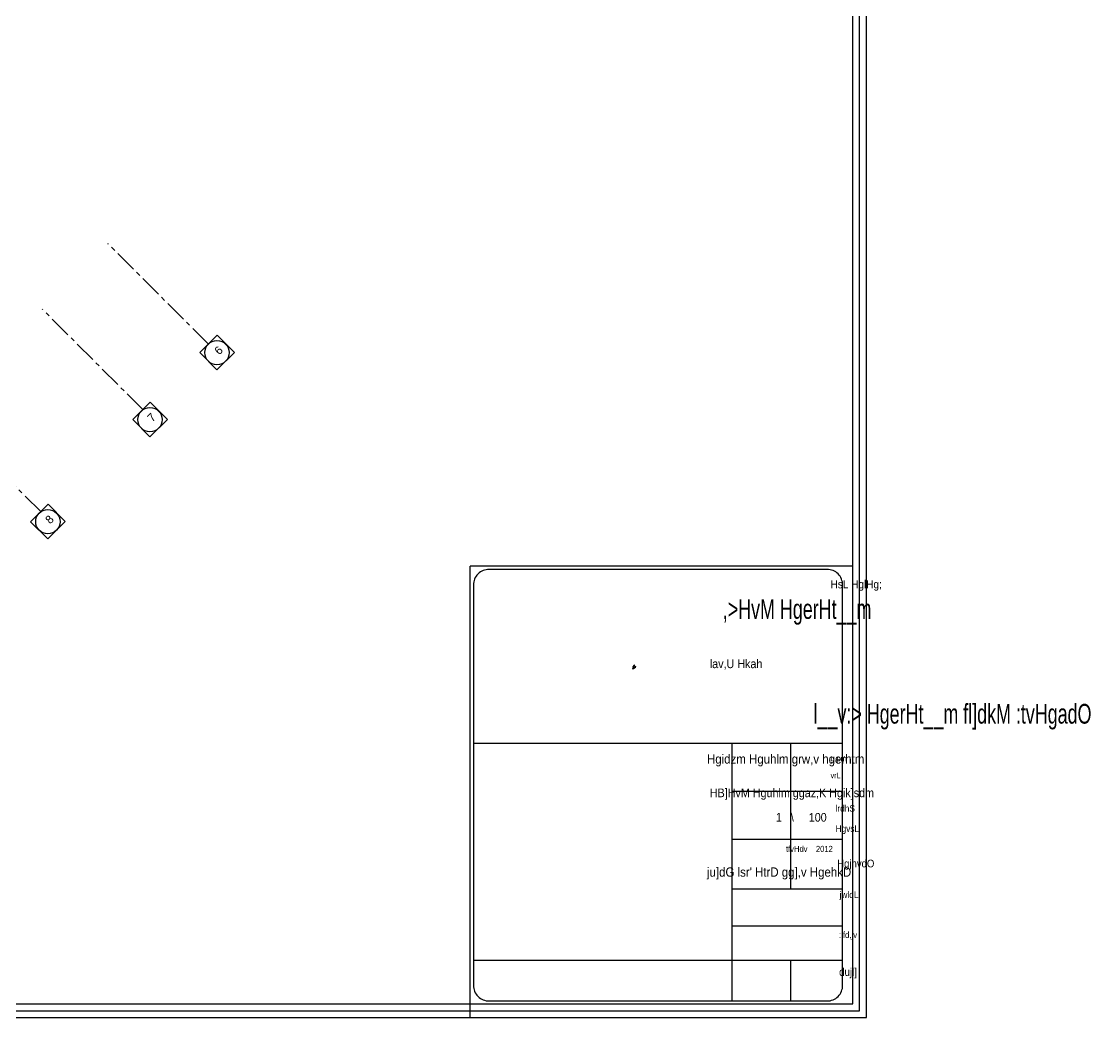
# Model space of a CAD drawing. Header units: inches. Extents: x 751443 to 884462, y -58136 to 349881.
# Drawn here: x 838331 to 884462, y 160716 to 203716 of the extents above; entities that cross this region are included whole.
import ezdxf

# ---------------------------------------------------------------- set-up
doc = ezdxf.new("R2010")
doc.units = ezdxf.units.IN
doc.header["$MEASUREMENT"] = 0
doc.linetypes.add('CENTER', pattern=[50.8, 31.75, -6.35, 6.35, -6.35])
for name, color, linetype in [('4', 4, 'Continuous'), ('AXES', 8, 'CENTER'), ('WALL', 8, 'Continuous')]:
    doc.layers.add(name, color=color, linetype=linetype)
doc.styles.get("Standard").update_dxf_attribs({"font": 'arial.ttf'})

# ---------------------------------------------------------------- blocks, each defined once
blk = doc.blocks.new('A$C618A793C')
at = {"layer": 'AXES', "linetype": 'CENTER', "ltscale": 0.03}
for p, q in [((23.811, -23.811), (19.479, -19.479)), ((20.983, -26.64), (16.65, -22.307)), ((16.578, -31.045), (12.245, -26.712))]:
    blk.add_line(p, q, dxfattribs=at)
at = {"layer": 'AXES'}
for points in [[(23.44, -24.183), (24.183, -24.925), (24.936, -24.172), (24.193, -23.43)], [(20.548, -27.075), (21.29, -27.817), (22.043, -27.064), (21.301, -26.322)], [(16.143, -31.48), (16.885, -32.223), (17.638, -31.47), (16.896, -30.727)]]:
    blk.add_lwpolyline(points, close=True, dxfattribs=at)
at = {"layer": 'AXES', "linetype": 'Continuous'}
for centre in [(24.183, -24.183), (21.29, -27.075), (16.885, -31.48)]:
    blk.add_circle(centre, 0.525, dxfattribs=at)
at = {"layer": 'AXES'}
for s, p in [('6', (24.28, -24.303)), ('7', (21.388, -27.196)), ('8', (16.982, -31.601))]:
    blk.add_text(s, height=0.35, rotation=45, dxfattribs=at).set_placement(p)

msp = doc.modelspace()

# ---------------------------------------------------------------- linework, layer by layer
at = {"layer": '4'}
for p, q in [((857698.8, 160716.4), (857698.8, 180199)), ((874196, 180199), (857698.8, 180199)), ((864742.6, 175824.1), (864702.8, 175752.9)), ((864752.4, 175801.6), (864702.8, 175752.9)), ((864709.4, 175858.1), (864708.2, 175843.4)), ((864708.2, 175843.4), (864715.9, 175831.9)), ((864772.5, 175933.1), (864709.4, 175858.1)), ((864715.9, 175831.9), (864742.6, 175824.1)), ((864725.8, 175876.6), (864725.4, 175876.6)), ((864752.4, 175895.4), (864725.8, 175876.6)), ((864725.8, 175876.6), (864732.7, 175854.4)), ((864732.7, 175854.4), (864732.3, 175854.4)), ((864732.7, 175854.4), (864782.3, 175839.3)), ((864752.4, 175895.4), (864752, 175895.4)), ((864766.3, 175892.5), (864752.4, 175895.4)), ((864752.4, 175801.6), (864828.6, 175839.3)), ((864775.7, 175880.7), (864766.3, 175892.5)), ((864780.7, 175933.1), (864772.5, 175933.1)), ((864775.7, 175880.7), (864788.9, 175917.9)), ((864787.2, 175926.9), (864780.7, 175933.1)), ((864782.3, 175839.3), (864781.9, 175839.3)), ((864782.3, 175839.3), (864781.9, 175839.3)), ((864838.8, 175865.5), (864782.3, 175839.3)), ((864788.9, 175917.9), (864787.2, 175926.9)), ((864828.6, 175839.3), (864838.8, 175865.5)), ((864702.8, 175752.9), (864702.4, 175752.9)), ((864702.8, 175752.9), (864702.4, 175752.9)), ((873763.8, 172549.4), (857833.8, 172549.4)), ((868983.2, 172549.4), (868983.2, 161435.1)), ((871512.8, 172549.4), (871512.8, 166282.2)), ((873763.8, 170469.2), (868983.2, 170469.2)), ((873763.8, 168399), (868983.2, 168399)), ((868983.2, 166282.2), (873763.8, 166282.2)), ((868983.2, 164675), (873763.8, 164675)), ((873763.8, 163175), (857833.8, 163175)), ((871512.8, 163175), (871512.8, 161435.1))]:
    msp.add_line(p, q, dxfattribs=at)
msp.add_lwpolyline([(858508.8, 161435.1), (873088.8, 161435.1, 0.4142136), (873763.8, 162110.1), (873763.8, 179389, 0.4142136), (873088.8, 180064), (858508.8, 180064, 0.4142136), (857833.8, 179389), (857833.8, 162110.1, 0.4142136)], format="xyb", close=True, dxfattribs=at)
at = {"layer": 'WALL'}
for points in [[(777796, 160716.4), (874796, 160716.4), (874796, 246716.4), (777796, 246716.4)], [(778096, 161016.4), (874496, 161016.4), (874496, 246416.4), (778096, 246416.4)], [(778396, 161316.4), (874196, 161316.4), (874196, 246116.4), (778396, 246116.4)]]:
    msp.add_lwpolyline(points, close=True, dxfattribs=at)

# ---------------------------------------------------------------- block references
at = {"ltscale": 0.011, "xscale": 1000, "yscale": 1000, "zscale": 1000}
msp.add_blockref('A$C618A793C', (822587.4, 213600.4), dxfattribs=at)

# ---------------------------------------------------------------- texts
at = {"layer": '4'}
for s, height, width, p in [('HsL HglHg;', 350, 0.884937, (873241.7, 179246.2)), (',>HvM HgerHt__m ', 850, 0.65, (868591.4, 177927.6)), ('lav,U Hkah', 374.98, 0.884937, (868033.1, 175801.4)), ('l__v:> HgerHt__m fl]dkM :tvHgadO', 850, 0.65, (872510.4, 173406.2)), ('Hgidzm Hguhlm grw,v hgerhtm', 400, 0.884937, (867911, 171678.7)), ('g,pm', 243.53, 0.884937, (873241.7, 171781.8)), ('vrL', 243.53, 0.884937, (873241.7, 171051.2)), ('HB]HvM Hguhlm ggaz,K Hgik]sdm', 374.976, 0.884937, (868033.1, 170230.6)), ('lrdhS', 290.36, 0.884937, (873455.8, 169602.2)), ('1   \\     100', 374.976, 0.884937, (870884.2, 169173.8)), ('HgvsL', 290.36, 0.884937, (873455.8, 168731.1)), ('tfvHdv    2012', 264.645, 0.884937, (871319.2, 167865.5)), ('HgjhvdO', 333.12, 0.884937, (873528.9, 167201.3)), ("ju]dG lsr' HtrD gg],v HgehkD", 400, 0.884937, (867911, 166799)), ('jwldL', 290.36, 0.884937, (873629.5, 165876.4)), (':lfd,jv', 271.34, 0.884937, (873606, 164152.1)), ('dujl]', 339.12, 0.884937, (873611.3, 162519.3))]:
    msp.add_text(s, height=height, dxfattribs=dict(at, width=width)).set_placement(p)

doc.saveas('drawing.dxf')
